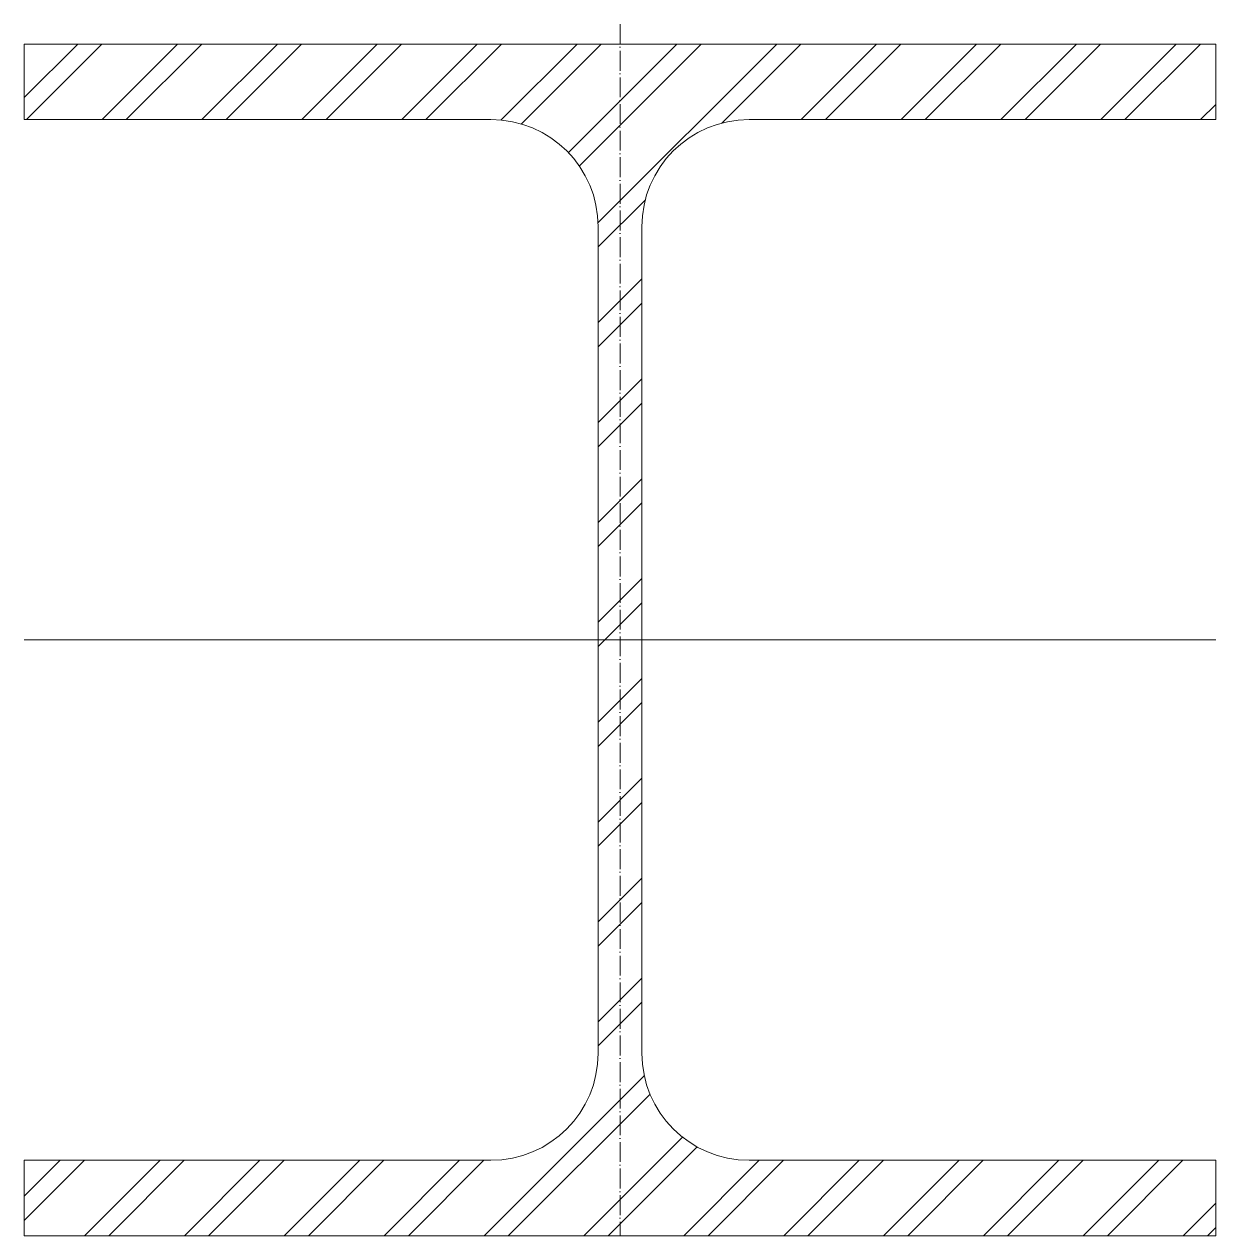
# Model space of a CAD drawing. Header units: metres. Extents: x -150 to 150, y -150 to 155.
import ezdxf

# ---------------------------------------------------------------- set-up
doc = ezdxf.new("R2010")
doc.units = ezdxf.units.M
doc.linetypes.add('MV_hartlijn_staal', pattern=[6.6, 5, -0.8, 0, -0.8])
doc.layers.add('A-DETL-GENF', color=92, linetype='Continuous', lineweight=18)

# ---------------------------------------------------------------- blocks, each defined once
blk = doc.blocks.new('28 Staalprofielen- IPE_HEA_HEB 2d - HEB300-3530652-00_0 Basismaterialen')
at = {"layer": 'A-DETL-GENF', "lineweight": 13}
h = blk.add_hatch(dxfattribs=at)
h.set_pattern_fill('FP_261', color=256, style=0, pattern_type=2)
h.set_pattern_definition([(45, (3970.222, 1088.529), (-12.57236, 12.57236), []), (45, (3970.222, 1107.579), (-12.57236, 12.57236), [])])
h.paths.add_polyline_path([(150, -150), (150, -131), (32.5, -131), (28.95, -130.76), (25.51, -130.08), (22.17, -128.94), (19, -127.38), (16.07, -125.42), (13.41, -123.09), (11.08, -120.43), (9.12, -117.5), (7.56, -114.33), (6.42, -110.99), (5.74, -107.55), (5.5, -104), (5.5, 104), (5.74, 107.55), (6.42, 110.99), (7.56, 114.33), (9.12, 117.5), (11.08, 120.43), (13.41, 123.09), (16.07, 125.42), (19, 127.38), (22.17, 128.94), (25.51, 130.08), (28.95, 130.76), (32.5, 131), (150, 131), (150, 150), (-150, 150), (-150, 131), (-32.5, 131), (-28.95, 130.76), (-25.51, 130.08), (-22.17, 128.94), (-19, 127.38), (-16.07, 125.42), (-13.41, 123.09), (-11.08, 120.43), (-9.12, 117.5), (-7.56, 114.33), (-6.42, 110.99), (-5.74, 107.55), (-5.5, 104), (-5.5, -104), (-5.74, -107.55), (-6.42, -110.99), (-7.56, -114.33), (-9.12, -117.5), (-11.08, -120.43), (-13.41, -123.09), (-16.07, -125.42), (-19, -127.38), (-22.17, -128.94), (-25.51, -130.08), (-28.95, -130.76), (-32.5, -131), (-150, -131), (-150, -150)])
at = {"layer": 'A-DETL-GENF', "linetype": 'MV_hartlijn_staal', "lineweight": 13}
blk.add_line((0, 155), (0, -150), dxfattribs=at)
at = {"layer": 'A-DETL-GENF'}
for p, q in [((150, 150), (-150, 150)), ((-150, 150), (-150, 131)), ((150, 150), (-150, 150)), ((-150, 150), (-150, 131)), ((150, 131), (150, 150)), ((150, 150), (150, 131)), ((-150, 131), (-32.5, 131)), ((-150, 131), (-32.5, 131)), ((32.5, 131), (150, 131)), ((150, 131), (32.5, 131)), ((-5.5, 104), (-5.5, -104)), ((-5.5, 104), (-5.5, -104)), ((5.5, -104), (5.5, 104)), ((5.5, 104), (5.5, -104)), ((-150, 0), (150, 0)), ((-32.5, -131), (-150, -131)), ((-150, -131), (-150, -150)), ((-150, -150), (-150, -131)), ((-150, -131), (-32.5, -131)), ((150, -131), (32.5, -131)), ((150, -131), (32.5, -131)), ((150, -150), (150, -131)), ((150, -150), (150, -131)), ((-150, -150), (150, -150)), ((150, -150), (-150, -150))]:
    blk.add_line(p, q, dxfattribs=at)
for centre, start, end in [((-32.5, 104), 0, 90), ((-32.5, 104), 360, 90), ((32.5, 104), 90, 180), ((32.5, 104), 90, 180), ((-32.5, -104), 270, 0), ((-32.5, -104), 270, 0), ((32.5, -104), 180, 270), ((32.5, -104), 180, 270)]:
    blk.add_arc(centre, 27, start, end, dxfattribs=at)

msp = doc.modelspace()

# ---------------------------------------------------------------- block references
msp.add_blockref('28 Staalprofielen- IPE_HEA_HEB 2d - HEB300-3530652-00_0 Basismaterialen', (0, 0))

doc.saveas('drawing.dxf')
